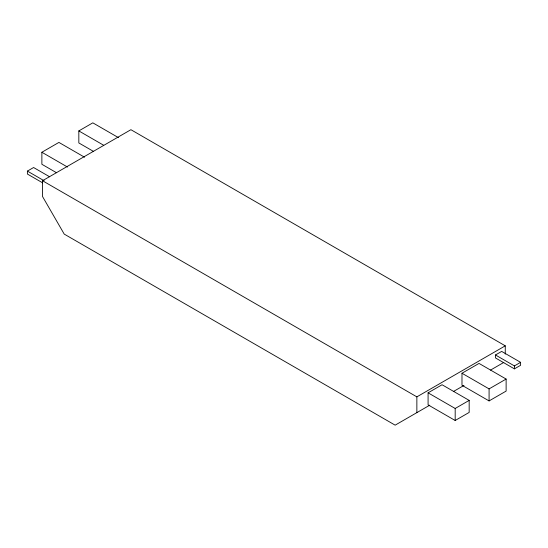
<?xml version="1.0" encoding="UTF-8"?>
<svg xmlns="http://www.w3.org/2000/svg" width="548" height="548" viewBox="0 0 548 548"><rect width="100%" height="100%" fill="white"/><g stroke="black" fill="none" stroke-linecap="round" stroke-linejoin="round"><path stroke-width="0.82" d="M56.526 172.736L41.874 164.277L41.874 152.255L58.917 142.412L84.55 157.214M93.475 151.399L78.83 142.946L78.83 130.917L92.818 122.841L118.45 137.637M42.696 182.874L27.4 174.045L27.4 171.099L33.592 167.524L49.615 176.771M429.776 405.171L395.149 425.159L64.219 234.099L42.511 196.492L42.511 180.73L130.91 129.698L505.263 345.829L505.263 354.124M42.511 180.73L416.864 396.862L505.263 345.829M428.084 392.827L442.072 384.751L469.17 400.389L469.17 412.418L455.183 420.494L428.084 404.856L428.084 392.827L455.183 408.472L469.17 400.389M461.985 373.25L479.027 363.413L506.126 379.058L506.126 391.087L489.083 400.924L461.985 385.278L461.985 373.25L489.083 388.895L506.126 379.058M495.474 354.981L501.667 351.405L520.6 362.338L520.6 365.29L514.408 368.866L495.474 357.933L495.474 354.981L514.408 365.913L520.6 362.338M453.347 391.56L464.005 385.408M490.529 370.092L503.811 362.427M78.83 130.917L103.73 145.295M41.874 152.255L67.507 167.051M27.4 171.099L44.148 180.765M514.408 365.913L514.408 368.866M489.083 388.895L489.083 400.924M455.183 408.472L455.183 420.494M416.864 396.862L416.864 412.623"/></g></svg>
